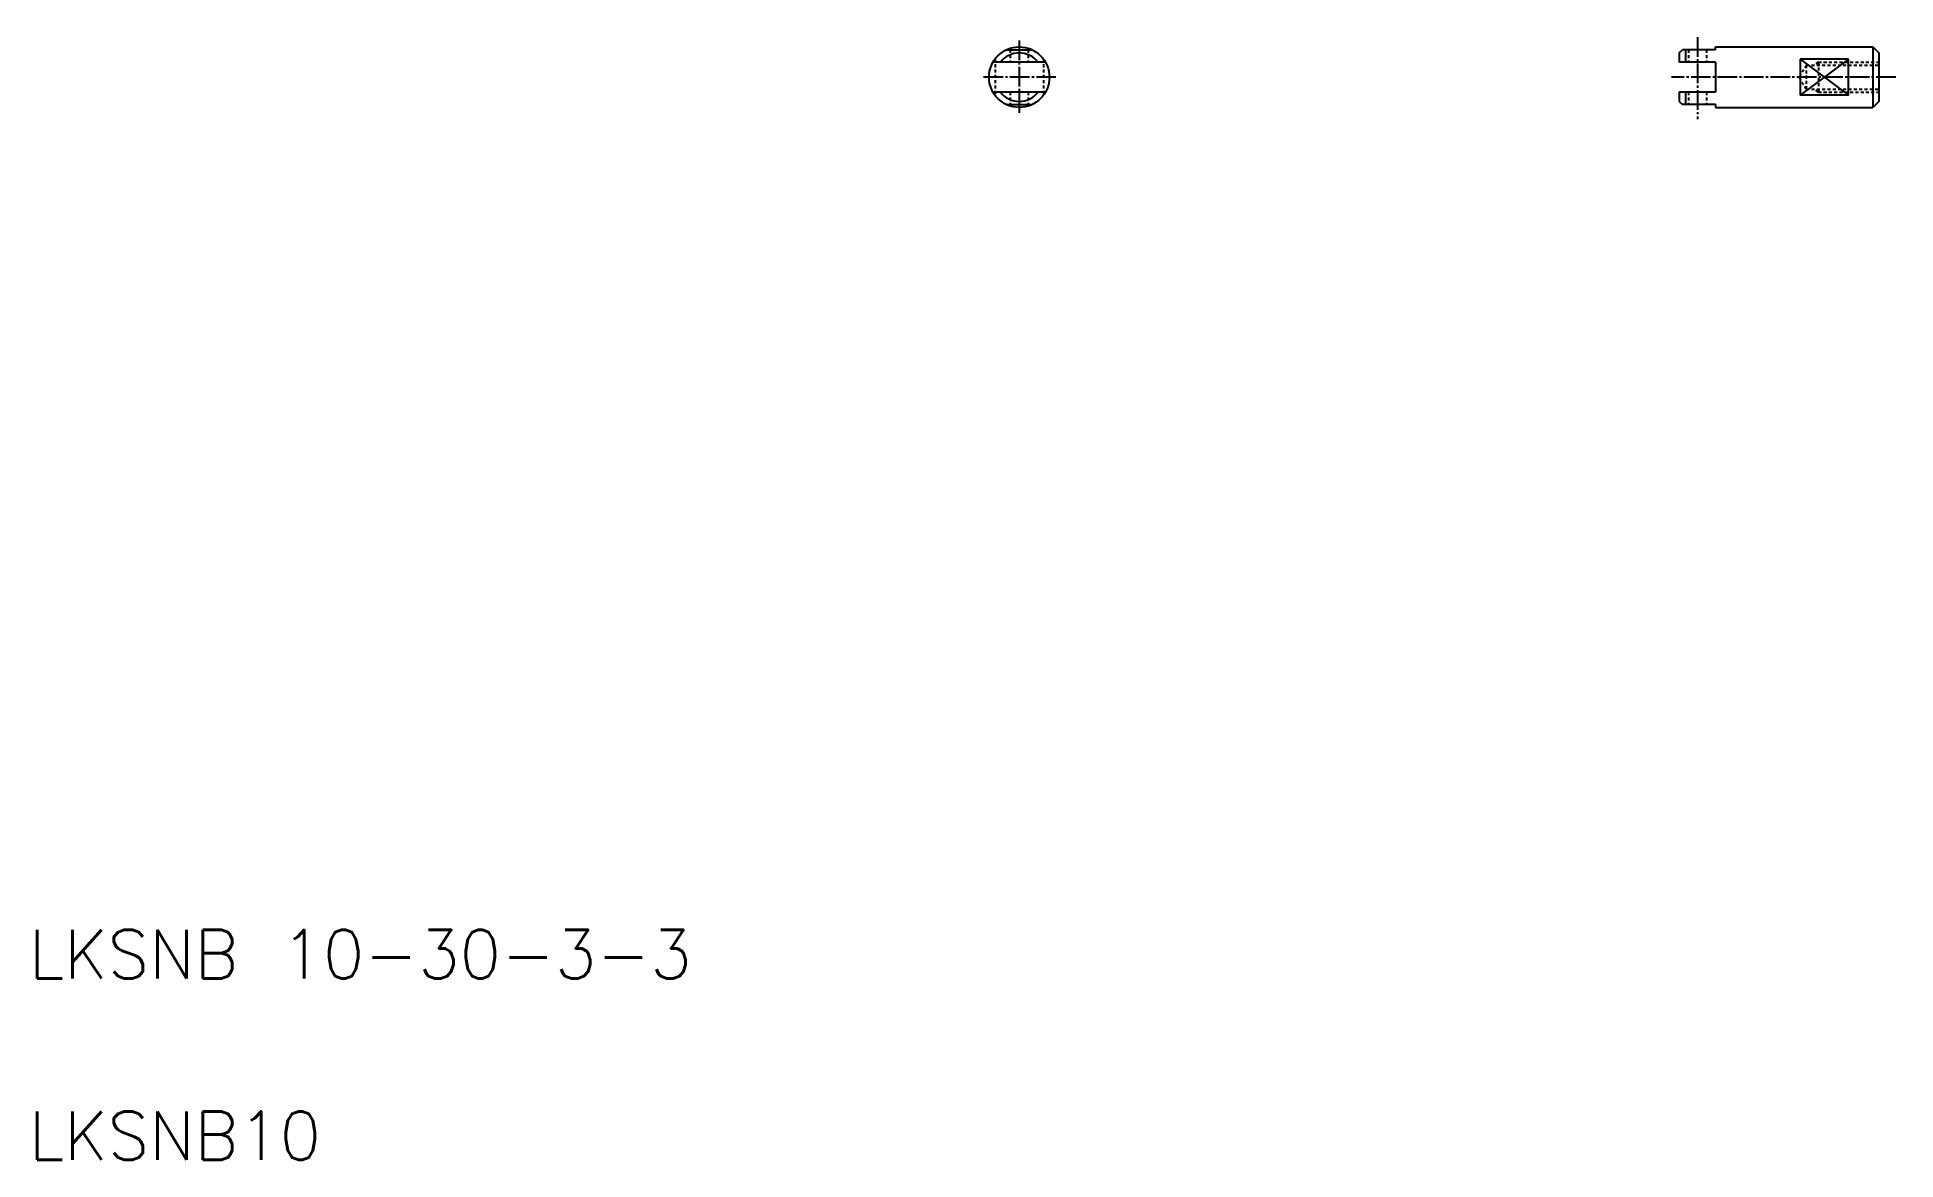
# Model space of a CAD drawing. Extents: x 21 to 329, y 20 to 206.
import ezdxf

# ---------------------------------------------------------------- set-up
doc = ezdxf.new("R2010")
doc.units = 0
doc.header["$LTSCALE"] = 0.25
doc.linetypes.add('CENTER', pattern=[17.5, 13, -1.5, 1.5, -1.5])
doc.linetypes.add('DASHED', pattern=[3.5, 2, -1.5])
doc.layers.get('0').update_dxf_attribs({"linetype": 'CONTINUOUS'})
doc.styles.get("Standard").update_dxf_attribs({"font": 'txt.shx'})

msp = doc.modelspace()

# ---------------------------------------------------------------- linework, layer by layer
for p, q in [((181.63, 203.49), (185.99, 203.49)), ((292.99, 202.99), (293.49, 203.49)), ((292.99, 202.99), (292.99, 201.49)), ((298.99, 203.49), (293.49, 203.49)), ((293.99, 203.49), (293.99, 201.49)), ((298.99, 203.99), (324.99, 203.99)), ((298.99, 203.49), (298.99, 203.99)), ((301.74, 203.99), (301.74, 203.99)), ((309.49, 203.99), (309.49, 203.99)), ((324.99, 203.99), (324.99, 193.99)), ((324.99, 203.99), (325.99, 202.99)), ((325.99, 202.99), (325.99, 194.99)), ((188.14, 201.49), (179.48, 201.49)), ((298.99, 201.49), (292.99, 201.49)), ((298.99, 201.49), (298.99, 196.49)), ((320.99, 201.99), (312.99, 201.99)), ((312.99, 201.99), (312.99, 195.99)), ((320.99, 195.99), (320.99, 201.99)), ((188.14, 196.49), (179.48, 196.49)), ((181.63, 194.49), (185.99, 194.49)), ((298.99, 196.49), (292.99, 196.49)), ((292.99, 196.49), (292.99, 194.99)), ((292.99, 194.99), (293.49, 194.49)), ((298.99, 194.49), (293.49, 194.49)), ((293.99, 196.49), (293.99, 194.49)), ((298.99, 194.49), (298.99, 193.99)), ((298.99, 193.99), (324.99, 193.99)), ((320.99, 195.99), (312.99, 195.99)), ((325.99, 194.99), (324.99, 193.99))]:
    msp.add_line(p, q)
at = {"color": 3, "linetype": 'DASHED'}
for p, q in [((182.31, 203.49), (182.31, 201.49)), ((185.31, 203.49), (185.31, 201.49)), ((294.49, 203.49), (294.49, 201.49)), ((297.49, 203.49), (297.49, 201.49)), ((315.99, 201.49), (315.29, 200.99)), ((315.99, 201.49), (325.99, 201.49)), ((315.99, 196.49), (315.29, 196.99)), ((182.31, 196.49), (182.31, 194.49)), ((185.31, 196.49), (185.31, 194.49)), ((294.49, 196.49), (294.49, 194.49)), ((297.49, 196.49), (297.49, 194.49)), ((315.99, 196.49), (325.99, 196.49))]:
    msp.add_line(p, q, dxfattribs=at)
at = {"color": 1, "linetype": 'CENTER'}
for p, q in [((183.81, 205.07), (183.81, 192.91)), ((295.99, 205.6), (295.99, 192.05)), ((189.89, 198.99), (177.73, 198.99)), ((328.8, 198.99), (291.68, 198.99))]:
    msp.add_line(p, q, dxfattribs=at)
at = {"linetype": 'DASHED'}
for p, q in [((179.81, 201.99), (179.81, 195.99)), ((187.81, 201.99), (187.81, 195.99)), ((313.99, 200.99), (312.83, 198.99)), ((313.99, 200.99), (325.99, 200.99)), ((313.99, 200.99), (313.99, 196.99)), ((315.99, 201.49), (315.99, 196.49)), ((313.99, 196.99), (312.83, 198.99)), ((313.99, 196.99), (325.99, 196.99))]:
    msp.add_line(p, q, dxfattribs=at)
at = {"color": 3}
for p, q in [((312.99, 201.99), (320.99, 195.99)), ((320.99, 201.99), (312.99, 195.99))]:
    msp.add_line(p, q, dxfattribs=at)
msp.add_circle((183.81, 198.99), 5)
for start, end in [(38.6822, 141.3178), (218.6822, 321.3178)]:
    msp.add_arc((183.81, 198.99), 4, start, end)

# ---------------------------------------------------------------- texts
for s, p in [('LKSNB 10-30-3-3', (20, 50)), ('LKSNB10', (20, 20))]:
    msp.add_text(s, height=8).set_placement(p)

doc.saveas('drawing.dxf')
